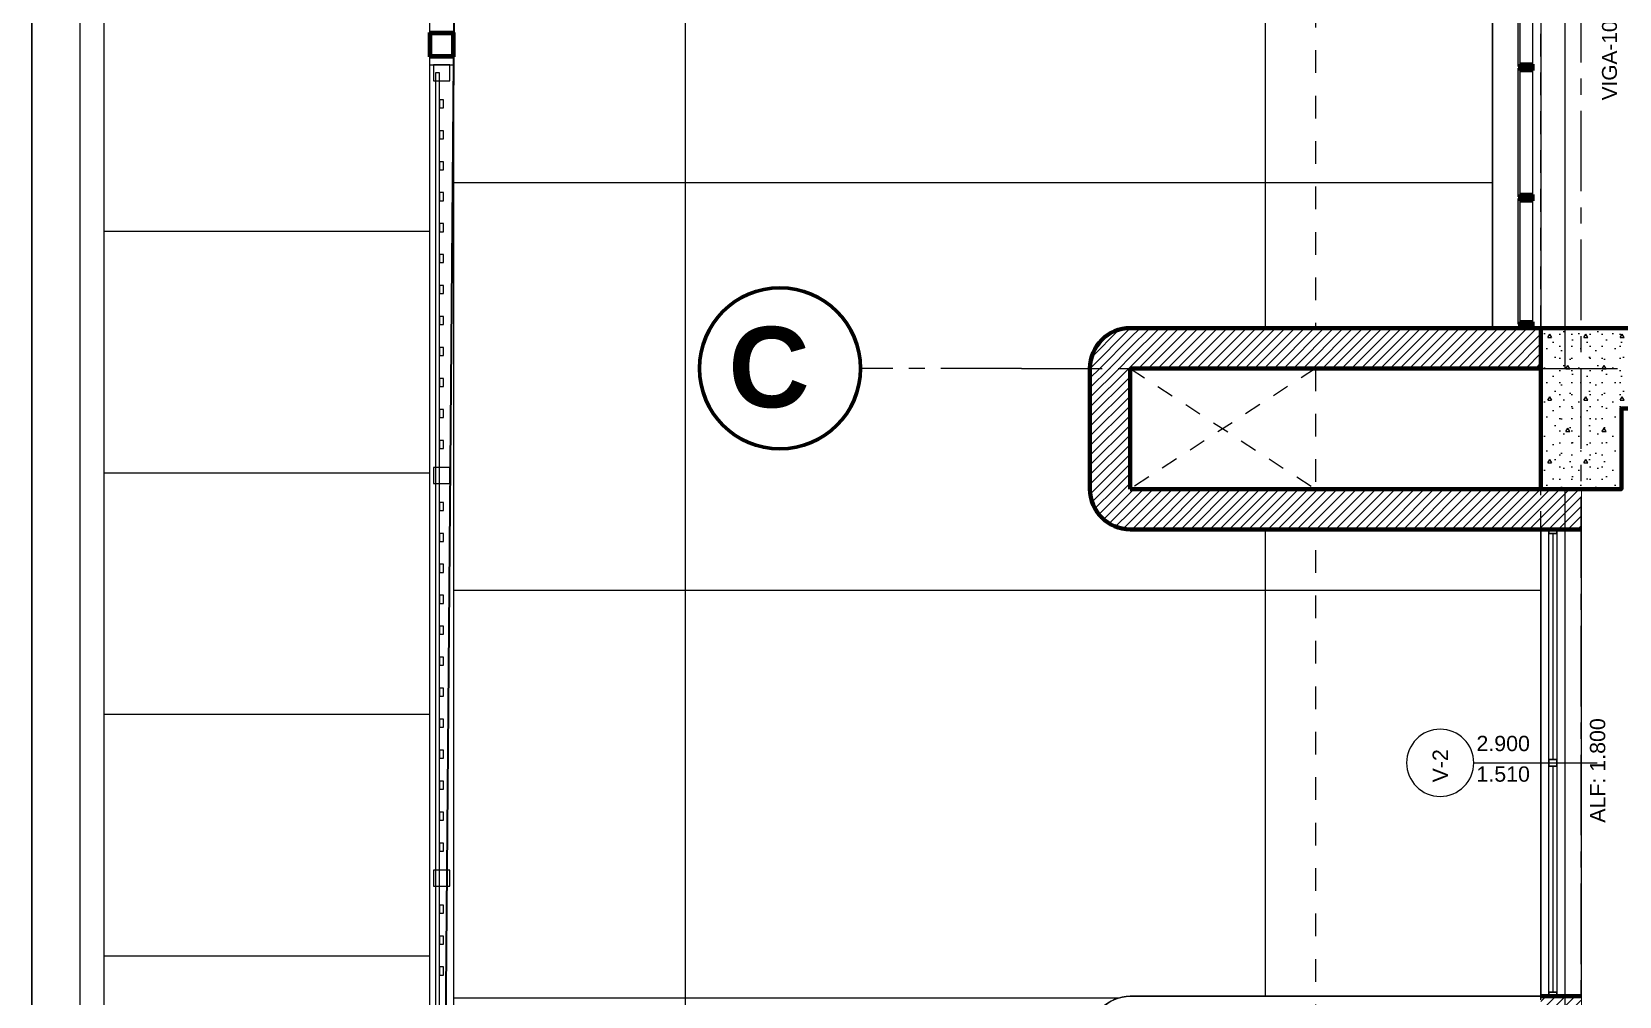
# Model space of a CAD drawing. Header units: inches. Extents: x -38 to 5698, y -33 to 92.
# Drawn here: x -0.3 to 9.56, y 13.25 to 19.24 of the extents above; entities that cross this region are included whole.
import ezdxf

# ---------------------------------------------------------------- set-up
doc = ezdxf.new("R2010")
doc.units = ezdxf.units.IN
doc.header["$MEASUREMENT"] = 0
doc.set_wipeout_variables(frame=1)
doc.header["$PDMODE"] = 1
for name, pattern in [('Hidden Line', [0.195611, 0.141111, -0.0545]), ('Oculto', [0.15875, 0.105833, -0.052917]), ('Punto & Raya', [0.65, 0.5, -0.075, 0, -0.075]), ('Rayas', [0.282222, 0.141111, -0.141111]), ('Wipeout_Contour', [1, 0, -1])]:
    doc.linetypes.add(name, pattern=pattern)
for name, color, linetype in [('02 _ ARQ _ ALB _ Ejes Generales', 7, 'Continuous'), ('02 _ ARQ _ ZON _ Espacio.3D', 7, 'Continuous'), ('08 _ STR _ EXT _ 06 Columnas', 7, 'Continuous'), ('08 _ STR _ EXT _ 07 Losa Aligerada', 7, 'Continuous'), ('08 _ STR _ EXT _ 09 Vigas', 7, 'Continuous'), ('08 _ STR _ EXT _ 10 Vereda Exterior', 7, 'Continuous'), ('08 _ STR _ EXT _ Cerco Perimetrico', 7, 'Continuous'), ('08 _ STR _ EXT _ Pista exterior', 7, 'Continuous'), ('Acabado - Muros', 7, 'Continuous'), ('Dibujo 2D - General', 7, 'Continuous'), ('ESQUEMAS', 7, 'Continuous'), ('Estructura - 04 MURO', 253, 'Continuous'), ('Estructura Compleja - Cubiertas', 7, 'Continuous'), ('Interior - Mobiliario', 7, 'Continuous'), ('Notas - Etiquetas', 251, 'Continuous')]:
    doc.layers.add(name, color=color, linetype=linetype)
doc.styles.add('Estilo_Generado_1', font='swisseb.ttf')
doc.styles.add('Estilo_Generado_4', font='swisse.ttf')
doc.dimstyles.new('Estilo_Generado__8', dxfattribs={"dimtxt": 0.18, "dimasz": 0.0912, "dimexe": 0.18, "dimexo": 0.0625, "dimgap": 0, "dimtad": 0, "dimtih": 1, "dimtoh": 1, "dimdec": 4, "dimzin": 0, "dimdsep": 46, "dimcen": 0.09, "dimadec": 0, "dimazin": 0, "dimtfac": 1, "dimtdec": 4, "dimtmove": 0, "dimatfit": 3, "dimldrblk": 'ARROWHEAD_5', "dimfxl": 1, "dimtolj": 1, "dimtzin": 0, "dimarcsym": 0})
pattern_1 = [(45, (0, 0), (-0.03005204, 0.03005204), [])]

# ---------------------------------------------------------------- blocks, each defined once
blk = doc.blocks.new('ARROWHEAD_5')
at = {"linetype": 'Continuous', "lineweight": 0}
blk.add_hatch(color=0, dxfattribs=at).paths.add_polyline_path([(-1, 0.2679), (0, 0), (-1, -0.2679)])
at = {"color": 0, "linetype": 'Continuous', "lineweight": 0}
blk.add_line((0, 0), (-1, 0), dxfattribs=at)

msp = doc.modelspace()

# ---------------------------------------------------------------- hatches: boundary and pattern name
at = {"layer": '08 _ STR _ EXT _ 10 Vereda Exterior', "linetype": 'Continuous', "lineweight": 13}
h = msp.add_hatch(dxfattribs=at)
h.set_pattern_fill('RETÍCULA_100X100_0002', color=251, style=0, pattern_type=2)
h.set_pattern_definition([(360, (3.7574, 18.3027), (0, 2.53199), []), (90, (3.7574, 18.3027), (-3.6, 0), [])])
h.paths.add_polyline_path([(2.17, 3.6213), (4.2913, 1.5), (9.32, 1.5), (9.32, 6.5), (40.52, 6.5), (40.52, 1.5), (52.92, 1.5), (52.92, 19.0859), (51.57, 19.0859), (51.57, 7.2), (9.07, 7.2), (9.07, 7.85), (6.5201, 7.85, -0.414214), (6.2701, 8.1), (6.2701, 8.85, -0.414213), (6.5201, 9.1), (9.07, 9.1), (9.07, 12), (6.5201, 12, -0.414214), (6.2701, 12.25), (6.2701, 13, -0.414213), (6.5201, 13.25), (9.07, 13.25), (9.07, 16.15), (6.5201, 16.15, -0.414214), (6.2701, 16.4), (6.2701, 17.15, -0.414213), (6.5201, 17.4), (8.77, 17.4), (8.7706, 21.0499), (2.17, 21.0499)])

# ---------------------------------------------------------------- linework, layer by layer
at = {"layer": '02 _ ARQ _ ALB _ Ejes Generales', "color": 252, "linetype": 'Punto & Raya', "lineweight": 13}
msp.add_line((5.8454, 17.15), (4.8454, 17.15), dxfattribs=at)
at = {"layer": '02 _ ARQ _ ALB _ Ejes Generales', "color": 7, "linetype": 'Continuous', "lineweight": 60}
msp.add_circle((4.3454, 17.15), 0.5, dxfattribs=at)
at = {"layer": '02 _ ARQ _ ALB _ Ejes Generales', "color": 7, "linetype": 'Punto & Raya', "lineweight": 13}
msp.add_point((5.8454, 17.15), dxfattribs=at)
msp.add_point((5.8454, 17.15), dxfattribs=at)
at = {"layer": '02 _ ARQ _ ZON _ Espacio.3D', "color": 254, "linetype": 'Continuous', "lineweight": 0, "flags": 128}
msp.add_lwpolyline([(9.07, 29.7), (9.07, 17.4), (23.97, 17.4), (23.97, 16.9001), (23.57, 16.9001), (23.57, 16.2999), (23.445, 16.2999), (23.445, 8.1), (23.57, 8.1), (23.57, 7.45), (30.07, 7.45)], dxfattribs=at)
msp.add_lwpolyline([(9.32, 8.1), (9.5699, 8.1), (9.5699, 7.7), (9.9699, 7.7), (9.9699, 7.45), (12.6699, 7.45), (12.6699, 17.35), (10.0699, 17.35), (10.0699, 16.9), (9.5699, 16.9), (9.5699, 16.4), (9.32, 16.4)], close=True, dxfattribs=at)
at = {"layer": '08 _ STR _ EXT _ 07 Losa Aligerada', "color": 7, "linetype": 'Rayas', "lineweight": 18, "flags": 128}
msp.add_lwpolyline([(8.17, 27.9392), (7.67, 27.9392), (7.67, 5.8), (25.2353, 5.8), (25.2353, 7.2), (30.4315, 7.2), (30.4315, 6.0005), (37.07, 6.0005), (37.07, 3.3753), (44.57, 3.3753), (44.57, 6.05), (52.32, 6.05), (52.32, 14.9999), (51.57, 14.9999), (51.57, 15.1499), (51.57, 15.7999), (51.57, 18.1001), (51.57, 18.1001), (51.57, 20.35), (46.67, 20.35), (46.67, 22.35), (46.67, 22.6), (46.67, 24.5), (46.67, 24.75), (46.67, 26.75), (51.57, 26.75), (51.57, 29.7), (51.57, 29.7), (51.57, 35.2005), (52.37, 35.2005), (52.52, 35.2005), (52.52, 41.1), (38.9553, 41.1), (38.9553, 40.8001), (34.0478, 40.8001), (34.0478, 40.5001), (23.37, 40.5001), (23.37, 43.8736), (16.2699, 43.8736), (16.2699, 39.9), (11.1201, 39.9), (11.1201, 40.95), (8.02, 40.95), (8.02, 37.7), (9.07, 37.7), (9.07, 33.9), (8.17, 33.9)], close=True, dxfattribs=at)
at = {"layer": '08 _ STR _ EXT _ 07 Losa Aligerada', "color": 7, "linetype": 'Continuous', "lineweight": 18, "flags": 128}
msp.add_lwpolyline([(9.07, 30.7), (9.07, 17.4), (6.5201, 17.4, 0.414213), (6.2701, 17.15), (6.2701, 16.4, 0.414071), (6.5201, 16.15), (9.07, 16.15), (9.07, 13.25), (6.5201, 13.25, 0.414229), (6.2701, 13), (6.2701, 12.25, 0.414214), (6.5201, 12), (9.07, 12), (9.07, 9.1), (6.5201, 9.1, 0.414244), (6.2701, 8.85), (6.2701, 8.1, 0.414204), (6.5201, 7.85), (9.07, 7.85), (9.07, 7.2), (51.57, 7.2)], format="xyb", dxfattribs=at)
at = {"layer": '08 _ STR _ EXT _ 10 Vereda Exterior', "color": 7, "linetype": 'Continuous', "lineweight": 13}
for p, q in [((-0.3, 0), (-0.3, 71.6414)), ((0, 0), (0, 71.6414))]:
    msp.add_line(p, q, dxfattribs=at)
at = {"layer": '08 _ STR _ EXT _ 10 Vereda Exterior', "color": 7, "linetype": 'Continuous', "lineweight": 18, "flags": 128}
msp.add_lwpolyline([(2.17, 21.0499), (2.17, 3.6213), (4.2913, 1.5), (9.32, 1.5), (9.32, 6.5), (40.52, 6.5), (40.52, 1.5), (52.92, 1.5)], dxfattribs=at)
msp.add_lwpolyline([(51.57, 7.2), (9.07, 7.2), (9.07, 7.85), (6.5201, 7.85, -0.414214), (6.2701, 8.1), (6.2701, 8.85, -0.414213), (6.5201, 9.1), (9.07, 9.1), (9.07, 12), (6.5201, 12, -0.414214), (6.2701, 12.25), (6.2701, 13, -0.414213), (6.5201, 13.25), (9.07, 13.25), (9.07, 16.15), (6.5201, 16.15, -0.414214), (6.2701, 16.4), (6.2701, 17.15, -0.414213), (6.5201, 17.4), (8.77, 17.4), (8.7706, 21.0499)], format="xyb", dxfattribs=at)
at = {"layer": '08 _ STR _ EXT _ Pista exterior', "color": 7, "linetype": 'Continuous', "lineweight": 13, "flags": 128}
msp.add_lwpolyline([(-0.3, 71.6402), (-0.3, 0)], dxfattribs=at)
at = {"layer": 'Estructura - 04 MURO', "color": 165, "linetype": 'Continuous', "lineweight": 15}
msp.add_line((8.6534, 14.7), (9.42, 14.7), dxfattribs=at)
at = {"layer": 'Estructura - 04 MURO', "color": 165, "linetype": 'Continuous', "lineweight": 25}
for p, q in [((9.12, 14.7), (9.12, 14.72)), ((9.12, 14.72), (9.17, 14.72)), ((9.12, 14.68), (9.12, 14.7)), ((9.17, 14.72), (9.17, 14.7)), ((9.17, 14.7), (9.17, 14.68)), ((9.17, 14.68), (9.12, 14.68))]:
    msp.add_line(p, q, dxfattribs=at)
at = {"layer": 'Estructura - 04 MURO', "color": 251, "linetype": 'Continuous', "lineweight": 13, "flags": 128}
msp.add_lwpolyline([(8.445, 14.9085, 1), (8.445, 14.4915, 1)], format="xyb", close=True, dxfattribs=at)
at = {"layer": 'Interior - Mobiliario', "color": 7, "linetype": 'Continuous', "lineweight": 60}
for p, q in [((2.315, 19.2309), (2.315, 19.0909)), ((2.32, 19.0859), (2.32, 19.2359))]:
    msp.add_line(p, q, dxfattribs=at)

# ---------------------------------------------------------------- texts
at = {"layer": '02 _ ARQ _ ALB _ Ejes Generales', "color": 7, "lineweight": 30, "insert": (4.0254, 17.4081), "char_height": 0.5, "attachment_point": 1, "style": 'Estilo_Generado_1'}
msp.add_mtext('\\A1;{\\pql;\\pt0;\\fSwis721 Ex BT|b1|i0|c0|p34;C}', dxfattribs=at)
at = {"layer": 'Estructura - 04 MURO', "color": 251, "lineweight": 25, "char_height": 0.095, "attachment_point": 7, "rotation": 90, "style": 'Estilo_Generado_4'}
for s, insert in [('\\A1;{\\pql;\\pt0;\\fSwis721 Ex BT|b0|i0|c0|p34;ALF: 1.800\\fSwis721 Ex BT|b0|i0|c0|p34;\\A1{\\H.66x;\\S^  ;}\\fSwis721 Ex BT|b0|i0|c0|p34;\\fSwis721 Ex BT|b0|i0|c0|p34;}', (9.4974, 14.3278)), ('\\A1;{\\pql;\\pt0;\\fSwis721 Ex BT|b0|i0|c0|p34;V-2\\fSwis721 Ex BT|b0|i0|c0|p34;\\fSwis721 Ex BT|b0|i0|c0|p34;\\fSwis721 Ex BT|b0|i0|c0|p34;}', (8.4925, 14.5784))]:
    msp.add_mtext(s, dxfattribs=dict(at, insert=insert))
at = {"layer": 'Estructura - 04 MURO', "color": 251, "lineweight": 25, "char_height": 0.095, "attachment_point": 7, "style": 'Estilo_Generado_4'}
for s, insert in [('\\A1;{\\pql;\\pt0;\\fSwis721 Ex BT|b0|i0|c0|p34;2.900\\fSwis721 Ex BT|b0|i0|c0|p34;\\A1{\\H.66x;\\S^  ;}\\fSwis721 Ex BT|b0|i0|c0|p34;\\fSwis721 Ex BT|b0|i0|c0|p34;}', (8.67, 14.7449)), ('\\A1;{\\pql;\\pt0;\\fSwis721 Ex BT|b0|i0|c0|p34;1.510\\fSwis721 Ex BT|b0|i0|c0|p34;\\A1{\\H.66x;\\S^  ;}\\fSwis721 Ex BT|b0|i0|c0|p34;\\fSwis721 Ex BT|b0|i0|c0|p34;}', (8.67, 14.555))]:
    msp.add_mtext(s, dxfattribs=dict(at, insert=insert))
at = {"layer": 'Notas - Etiquetas', "color": 8, "linetype": 'Continuous', "lineweight": 13, "insert": (9.5434, 18.8148), "char_height": 0.0925, "attachment_point": 7, "rotation": 90, "style": 'Estilo_Generado_4'}
msp.add_mtext('\\A1;{\\pql;\\fSwis721 Ex BT|b0|i0|c0|p34;VIGA-103\\fSwis721 Ex BT|b0|i0|c0|p34; \\fSwis721 Ex BT|b0|i0|c0|p34;0.90\\fSwis721 Ex BT|b0|i0|c0|p34;x\\fSwis721 Ex BT|b0|i0|c0|p34;0.50\\fSwis721 Ex BT|b0|i0|c0|p34;m}', dxfattribs=at)

# ---------------------------------------------------------------- leaders
at = {"layer": 'Notas - Etiquetas', "color": 8, "linetype": 'Continuous', "lineweight": 13, "annotation_type": 0, "has_hookline": 1, "hookline_direction": 1, "text_width": 1.8382}
msp.add_leader([(13.3638, 17.385), (13.2114, 17.5745), (11.2455, 17.5745)], dimstyle='Estilo_Generado__8', dxfattribs=at)

# ---------------------------------------------------------------- next in the draw order: wipeouts: each hides what was drawn before it
at = {"color": 254, "linetype": 'Wipeout_Contour', "lineweight": 0, "ltscale": 84.19435}
msp.add_wipeout([(8.77, 20.7496), (8.77, 17.4), (9.02, 17.4), (9.02, 20.7496)], dxfattribs=at).dxf.layer = 'Estructura - 04 MURO'
at = {"color": 254, "linetype": 'Wipeout_Contour', "lineweight": 0, "ltscale": 62.479041}
msp.add_wipeout([(9.07, 12), (9.32, 12), (9.32, 13.25), (9.07, 13.25)], dxfattribs=at).dxf.layer = 'Estructura - 04 MURO'
at = {"color": 254, "linetype": 'Wipeout_Contour', "lineweight": 0, "ltscale": 83.023543}
msp.add_wipeout([(2.17, 39.6322), (0.15, 39.6322), (0.15, 1.5), (2.17, 1.5)], dxfattribs=at).dxf.layer = 'Estructura Compleja - Cubiertas'

# ---------------------------------------------------------------- next in the draw order: hatches: boundary and pattern name
at = {"layer": 'Acabado - Muros', "linetype": 'Continuous', "lineweight": 9}
for points in [[(8.93, 19.825), (8.93, 19.025), (8.94, 19.025), (8.94, 19.825)], [(8.93, 19.015), (8.93, 18.215), (8.94, 18.215), (8.94, 19.015)], [(8.93, 18.205), (8.93, 17.425), (8.94, 17.425), (8.94, 18.205)]]:
    msp.add_hatch(color=250, dxfattribs=at).paths.add_polyline_path(points)
at = {"layer": 'Acabado - Muros', "linetype": 'Continuous', "lineweight": 0}
for points in [[(9.02, 19.04), (8.94, 19.04), (8.94, 19), (9.02, 19)], [(9.02, 18.23), (8.94, 18.23), (8.94, 18.19), (9.02, 18.19)], [(9.02, 17.44), (8.94, 17.44), (8.94, 17.4), (9.02, 17.4)]]:
    msp.add_hatch(color=254, dxfattribs=at).paths.add_polyline_path(points)
at = {"layer": 'Estructura - 04 MURO', "linetype": 'Continuous', "lineweight": 5}
h = msp.add_hatch(dxfattribs=at)
h.set_pattern_fill('LADRILLO_COMÚN_0002', color=252, style=0, pattern_type=2)
h.set_pattern_definition(pattern_1)
h.paths.add_polyline_path([(9.07, 12), (9.32, 12), (9.32, 13.25), (9.07, 13.25)])
at = {"layer": 'Estructura Compleja - Cubiertas', "linetype": 'Continuous', "lineweight": 13}
h = msp.add_hatch(dxfattribs=at)
h.set_pattern_fill('CEMENTO_PULIDO_1_50X3_00_69', color=252, style=0, pattern_type=2)
h.set_pattern_definition([(0, (0, 0), (0, 1.5), []), (90, (0, 0), (-3, 0), [])])
h.paths.add_polyline_path([(2.17, 39.6322), (0.15, 39.6322), (0.15, 1.5), (2.17, 1.5)])

# ---------------------------------------------------------------- next in the draw order: linework, layer by layer
at = {"layer": 'Acabado - Muros', "color": 7, "linetype": 'Continuous', "lineweight": 60}
for p, q in [((8.94, 19.04), (8.94, 19)), ((9.02, 19.04), (8.94, 19.04)), ((9.02, 19.04), (9.02, 19)), ((9.02, 19), (8.94, 19)), ((8.94, 18.23), (8.94, 18.19)), ((9.02, 18.23), (8.94, 18.23)), ((9.02, 18.19), (8.94, 18.19)), ((9.02, 18.23), (9.02, 18.19)), ((8.94, 17.44), (8.94, 17.4)), ((9.02, 17.44), (8.94, 17.44)), ((9.02, 17.4), (8.94, 17.4)), ((9.02, 17.44), (9.02, 17.4))]:
    msp.add_line(p, q, dxfattribs=at)
at = {"layer": 'Acabado - Muros', "color": 7, "linetype": 'Continuous', "lineweight": 13, "flags": 128}
for points in [[(8.93, 19.825), (8.94, 19.825), (8.94, 19.025), (8.93, 19.025)], [(8.93, 19.015), (8.94, 19.015), (8.94, 18.215), (8.93, 18.215)], [(8.93, 18.205), (8.94, 18.205), (8.94, 17.425), (8.93, 17.425)]]:
    msp.add_lwpolyline(points, close=True, dxfattribs=at)
at = {"layer": 'Estructura - 04 MURO', "color": 165, "linetype": 'Continuous', "lineweight": 15}
for p, q in [((9.12, 13.276), (9.12, 14.68)), ((9.145, 14.68), (9.145, 13.276)), ((9.17, 14.68), (9.17, 13.276))]:
    msp.add_line(p, q, dxfattribs=at)
at = {"layer": 'Estructura - 04 MURO', "color": 7, "linetype": 'Continuous', "lineweight": 80}
for p, q in [((9.07, 13.25), (9.12, 13.25)), ((9.07, 13.25), (9.12, 13.25)), ((9.12, 13.25), (9.17, 13.25)), ((9.12, 13.25), (9.17, 13.25)), ((9.12, 13.25), (9.17, 13.25)), ((9.17, 13.25), (9.32, 13.25)), ((9.17, 13.25), (9.32, 13.25))]:
    msp.add_line(p, q, dxfattribs=at)
at = {"layer": 'Estructura - 04 MURO', "color": 165, "linetype": 'Continuous', "lineweight": 25}
for p, q in [((9.12, 13.25), (9.12, 13.276)), ((9.12, 13.276), (9.17, 13.276)), ((9.17, 13.276), (9.17, 13.25))]:
    msp.add_line(p, q, dxfattribs=at)
at = {"layer": 'Estructura - 04 MURO', "color": 7, "linetype": 'Continuous', "lineweight": 13, "flags": 128}
for points in [[(8.77, 20.7496), (8.77, 17.4)], [(9.02, 17.4), (9.02, 20.7496)], [(8.77, 17.4), (9.02, 17.4)]]:
    msp.add_lwpolyline(points, dxfattribs=at)
at = {"layer": 'Estructura Compleja - Cubiertas', "color": 252, "linetype": 'Continuous', "lineweight": 13, "flags": 128}
for points in [[(0.15, 1.5), (0.15, 39.6322)], [(2.17, 39.6322), (2.17, 1.5)]]:
    msp.add_lwpolyline(points, dxfattribs=at)
at = {"layer": 'Interior - Mobiliario', "color": 7, "linetype": 'Continuous', "lineweight": 60}
for p, q in [((2.32, 19.2359), (2.17, 19.2359)), ((2.17, 19.2359), (2.17, 19.0859)), ((2.175, 19.0909), (2.175, 19.2309)), ((2.175, 19.2309), (2.315, 19.2309)), ((2.17, 19.0859), (2.32, 19.0859)), ((2.315, 19.0909), (2.175, 19.0909))]:
    msp.add_line(p, q, dxfattribs=at)

# ---------------------------------------------------------------- next in the draw order: wipeouts: each hides what was drawn before it
at = {"color": 254, "linetype": 'Wipeout_Contour', "lineweight": 0, "ltscale": 46.765895}
msp.add_wipeout([(2.17, 19.0359), (2.17, 3.8335), (2.32, 3.6835), (2.32, 19.0359)], dxfattribs=at).dxf.layer = '08 _ STR _ EXT _ Cerco Perimetrico'
at = {"color": 254, "linetype": 'Wipeout_Contour', "lineweight": 0, "ltscale": 75.923147}
msp.add_wipeout([(6.5201, 17.4), (6.5201, 17.15), (9.07, 17.15), (9.07, 17.4)], dxfattribs=at).dxf.layer = 'Estructura - 04 MURO'

# ---------------------------------------------------------------- next in the draw order: hatches: boundary and pattern name
at = {"layer": 'Estructura - 04 MURO', "linetype": 'Continuous', "lineweight": 5}
h = msp.add_hatch(dxfattribs=at)
h.set_pattern_fill('LADRILLO_COMÚN_0002', color=252, style=0, pattern_type=2)
h.set_pattern_definition(pattern_1)
h.paths.add_polyline_path([(6.5201, 17.4), (6.5201, 17.15), (9.07, 17.15), (9.07, 17.4)])

# ---------------------------------------------------------------- next in the draw order: linework, layer by layer
at = {"layer": '08 _ STR _ EXT _ 09 Vigas', "color": 251, "linetype": 'Hidden Line', "lineweight": 13}
msp.add_line((9.07, 17.4), (9.07, 29.7), dxfattribs=at)
at = {"layer": '08 _ STR _ EXT _ Cerco Perimetrico', "color": 7, "linetype": 'Continuous', "lineweight": 13, "flags": 128}
for points in [[(2.17, 19.0359), (2.17, 3.8335)], [(2.17, 19.0359), (2.32, 19.0359)], [(2.32, 3.6835), (2.32, 19.0359)]]:
    msp.add_lwpolyline(points, dxfattribs=at)
at = {"layer": '08 _ STR _ EXT _ Cerco Perimetrico', "color": 167, "linetype": 'Continuous', "lineweight": 18, "flags": 128}
for points in [[(2.295, 19.0359), (2.195, 19.0359), (2.195, 18.9359), (2.295, 18.9359)], [(2.2325, 18.9859), (2.2075, 18.9859), (2.2075, 8.9822), (2.2325, 8.9822)], [(2.2325, 18.9859), (2.2075, 18.9859), (2.2075, 8.9822), (2.2325, 8.9822)], [(2.2575, 18.8185), (2.2325, 18.8185), (2.2325, 18.7685), (2.2575, 18.7685)], [(2.2575, 18.6262), (2.2325, 18.6262), (2.2325, 18.5762), (2.2575, 18.5762)], [(2.2575, 18.4338), (2.2325, 18.4338), (2.2325, 18.3838), (2.2575, 18.3838)], [(2.2575, 18.2414), (2.2325, 18.2414), (2.2325, 18.1914), (2.2575, 18.1914)], [(2.2575, 18.049), (2.2325, 18.049), (2.2325, 17.999), (2.2575, 17.999)], [(2.2575, 17.8566), (2.2325, 17.8566), (2.2325, 17.8066), (2.2575, 17.8066)], [(2.2575, 17.6643), (2.2325, 17.6643), (2.2325, 17.6143), (2.2575, 17.6143)], [(2.2575, 17.4719), (2.2325, 17.4719), (2.2325, 17.4219), (2.2575, 17.4219)], [(2.2575, 17.2795), (2.2325, 17.2795), (2.2325, 17.2295), (2.2575, 17.2295)], [(2.2575, 17.0871), (2.2325, 17.0871), (2.2325, 17.0371), (2.2575, 17.0371)], [(2.2575, 16.8948), (2.2325, 16.8948), (2.2325, 16.8448), (2.2575, 16.8448)], [(2.2575, 16.7024), (2.2325, 16.7024), (2.2325, 16.6524), (2.2575, 16.6524)], [(2.295, 16.535), (2.195, 16.535), (2.195, 16.435), (2.295, 16.435)], [(2.2575, 16.3176), (2.2325, 16.3176), (2.2325, 16.2676), (2.2575, 16.2676)], [(2.2575, 16.1252), (2.2325, 16.1252), (2.2325, 16.0752), (2.2575, 16.0752)], [(2.2575, 15.9329), (2.2325, 15.9329), (2.2325, 15.8829), (2.2575, 15.8829)], [(2.2575, 15.7405), (2.2325, 15.7405), (2.2325, 15.6905), (2.2575, 15.6905)], [(2.2575, 15.5481), (2.2325, 15.5481), (2.2325, 15.4981), (2.2575, 15.4981)], [(2.2575, 15.3557), (2.2325, 15.3557), (2.2325, 15.3057), (2.2575, 15.3057)], [(2.2575, 15.1633), (2.2325, 15.1633), (2.2325, 15.1133), (2.2575, 15.1133)], [(2.2575, 14.971), (2.2325, 14.971), (2.2325, 14.921), (2.2575, 14.921)], [(2.2575, 14.7786), (2.2325, 14.7786), (2.2325, 14.7286), (2.2575, 14.7286)], [(2.2575, 14.5862), (2.2325, 14.5862), (2.2325, 14.5362), (2.2575, 14.5362)], [(2.2575, 14.3938), (2.2325, 14.3938), (2.2325, 14.3438), (2.2575, 14.3438)], [(2.2575, 14.2014), (2.2325, 14.2014), (2.2325, 14.1514), (2.2575, 14.1514)], [(2.295, 14.0341), (2.195, 14.0341), (2.195, 13.9341), (2.295, 13.9341)], [(2.2575, 13.8167), (2.2325, 13.8167), (2.2325, 13.7667), (2.2575, 13.7667)], [(2.2575, 13.6243), (2.2325, 13.6243), (2.2325, 13.5743), (2.2575, 13.5743)], [(2.2575, 13.4319), (2.2325, 13.4319), (2.2325, 13.3819), (2.2575, 13.3819)]]:
    msp.add_lwpolyline(points, close=True, dxfattribs=at)
at = {"layer": 'Estructura - 04 MURO', "color": 7, "linetype": 'Continuous', "lineweight": 80, "flags": 128}
for points in [[(9.07, 17.4), (6.5201, 17.4)], [(6.5201, 17.15), (9.07, 17.15)]]:
    msp.add_lwpolyline(points, dxfattribs=at)

# ---------------------------------------------------------------- next in the draw order: wipeouts: each hides what was drawn before it
at = {"color": 254, "linetype": 'Wipeout_Contour', "lineweight": 0, "ltscale": 71.823425}
msp.add_wipeout([(6.2701, 17.15), (6.2701, 16.4), (6.5201, 16.4), (6.5201, 17.15)], dxfattribs=at).dxf.layer = 'Estructura - 04 MURO'

# ---------------------------------------------------------------- next in the draw order: hatches: boundary and pattern name
at = {"layer": 'Estructura - 04 MURO', "linetype": 'Continuous', "lineweight": 5}
h = msp.add_hatch(dxfattribs=at)
h.set_pattern_fill('LADRILLO_COMÚN_0002', color=252, style=0, pattern_type=2)
h.set_pattern_definition(pattern_1)
h.paths.add_polyline_path([(6.2701, 17.15), (6.5201, 17.15), (6.5201, 17.4, 0.414213)])
h = msp.add_hatch(dxfattribs=at)
h.set_pattern_fill('LADRILLO_COMÚN_0002', color=252, style=0, pattern_type=2)
h.set_pattern_definition(pattern_1)
h.paths.add_polyline_path([(6.2701, 17.15), (6.2701, 16.4), (6.5201, 16.4), (6.5201, 17.15)])

# ---------------------------------------------------------------- next in the draw order: linework, layer by layer
at = {"layer": '02 _ ARQ _ ALB _ Ejes Generales', "color": 252, "linetype": 'Punto & Raya', "lineweight": 13}
msp.add_line((5.8454, 17.15), (11.8454, 17.15), dxfattribs=at)
at = {"layer": 'Estructura - 04 MURO', "color": 7, "linetype": 'Continuous', "lineweight": 80, "flags": 128}
for points in [[(6.2701, 17.15), (6.2701, 16.4)], [(6.5201, 16.4), (6.5201, 17.15)]]:
    msp.add_lwpolyline(points, dxfattribs=at)
at = {"layer": 'Estructura - 04 MURO', "color": 7, "linetype": 'Continuous', "lineweight": 80}
msp.add_arc((6.5201, 17.15), 0.25, 90.0002, 180, dxfattribs=at)

# ---------------------------------------------------------------- next in the draw order: wipeouts: each hides what was drawn before it
at = {"color": 254, "linetype": 'Wipeout_Contour', "lineweight": 0, "ltscale": 72.296307}
msp.add_wipeout([(6.5201, 16.4), (6.5201, 16.15), (9.07, 16.15), (9.07, 16.4)], dxfattribs=at).dxf.layer = 'Estructura - 04 MURO'

# ---------------------------------------------------------------- next in the draw order: hatches: boundary and pattern name
at = {"layer": 'Estructura - 04 MURO', "linetype": 'Continuous', "lineweight": 5}
h = msp.add_hatch(dxfattribs=at)
h.set_pattern_fill('LADRILLO_COMÚN_0002', color=252, style=0, pattern_type=2)
h.set_pattern_definition(pattern_1)
h.paths.add_polyline_path([(6.5201, 16.4), (6.2701, 16.4, 0.414214), (6.5201, 16.15)])
h = msp.add_hatch(dxfattribs=at)
h.set_pattern_fill('LADRILLO_COMÚN_0002', color=252, style=0, pattern_type=2)
h.set_pattern_definition(pattern_1)
h.paths.add_polyline_path([(6.5201, 16.4), (6.5201, 16.15), (9.07, 16.15), (9.07, 16.4)])

# ---------------------------------------------------------------- next in the draw order: linework, layer by layer
at = {"layer": 'Dibujo 2D - General', "color": 7, "linetype": 'Oculto', "lineweight": 13}
for p, q in [((6.5201, 17.15), (7.67, 16.4)), ((7.67, 17.15), (6.5201, 16.4))]:
    msp.add_line(p, q, dxfattribs=at)
at = {"layer": 'Estructura - 04 MURO', "color": 7, "linetype": 'Continuous', "lineweight": 80, "flags": 128}
for points in [[(9.07, 16.4), (6.5201, 16.4)], [(6.5201, 16.15), (9.07, 16.15)]]:
    msp.add_lwpolyline(points, dxfattribs=at)
at = {"layer": 'Estructura - 04 MURO', "color": 7, "linetype": 'Continuous', "lineweight": 80}
msp.add_arc((6.5201, 16.4), 0.25, 180, 270, dxfattribs=at)

# ---------------------------------------------------------------- next in the draw order: wipeouts: each hides what was drawn before it
at = {"color": 254, "linetype": 'Wipeout_Contour', "lineweight": 0, "ltscale": 74.788389}
msp.add_wipeout([(9.32, 16.4), (9.07, 16.4), (9.07, 16.15), (9.32, 16.15)], dxfattribs=at).dxf.layer = 'Estructura - 04 MURO'

# ---------------------------------------------------------------- next in the draw order: hatches: boundary and pattern name
at = {"layer": '08 _ STR _ EXT _ 06 Columnas', "linetype": 'Continuous', "lineweight": 9}
h = msp.add_hatch(dxfattribs=at)
h.set_pattern_fill('HORMIGÓN_EN_MASA_0002', style=0, pattern_type=2)
h.set_pattern_definition([(0, (0, 0), (0, 0.3897114), [0.024375, -0.200625]), (0, (0.1125, 0.19486), (0, 0.3897114), [0.024375, -0.200625]), (60, (0, 0), (-0.3375, 0.194856), [0.024375, -0.200625]), (60, (0.225, 0), (-0.3375, 0.194856), [0.024375, -0.200625]), (120, (0.02437, 0), (0.3375, 0.194856), [0.024375, -0.200625]), (120, (0.24938, 0), (0.3375, 0.194856), [0.024375, -0.200625]), (0, (0, 0.0375), (0, 0.075), [0, -0.075, 0, -0.1125]), (45, (0.0375, 0.0375), (-0.053033, 0.053033), [0, -0.05625, 0, -0.09375])])
h.paths.add_polyline_path([(10.07, 17.4), (9.07, 17.4), (9.07, 16.4), (9.57, 16.4), (9.57, 16.9), (10.07, 16.9)])
at = {"layer": 'Estructura - 04 MURO', "linetype": 'Continuous', "lineweight": 5}
h = msp.add_hatch(dxfattribs=at)
h.set_pattern_fill('LADRILLO_COMÚN_0002', color=252, style=0, pattern_type=2)
h.set_pattern_definition(pattern_1)
h.paths.add_polyline_path([(9.32, 16.4), (9.07, 16.4), (9.07, 16.15), (9.32, 16.15)])

# ---------------------------------------------------------------- next in the draw order: linework, layer by layer
at = {"layer": '02 _ ARQ _ ALB _ Ejes Generales', "color": 252, "linetype": 'Punto & Raya', "lineweight": 13}
msp.add_line((9.32, 3.05), (9.32, 44.9), dxfattribs=at)
at = {"layer": '08 _ STR _ EXT _ 06 Columnas', "color": 7, "linetype": 'Continuous', "lineweight": 80, "flags": 128}
msp.add_lwpolyline([(10.07, 17.4), (9.07, 17.4), (9.07, 16.4), (9.57, 16.4), (9.57, 16.9), (10.07, 16.9)], close=True, dxfattribs=at)
at = {"layer": '08 _ STR _ EXT _ 09 Vigas', "color": 251, "linetype": 'Hidden Line', "lineweight": 13}
msp.add_line((9.07, 7.2), (9.07, 17.4), dxfattribs=at)
at = {"layer": 'Dibujo 2D - General', "color": 1, "linetype": 'Continuous', "lineweight": 35}
msp.add_lwpolyline([(2.7665, 71.6153), (2.17, 1.5), (70.4584, 1.5), (71.3118, 70.8183)], close=True, dxfattribs=at)
at = {"layer": 'ESQUEMAS', "color": 7, "linetype": 'Continuous', "lineweight": 13, "flags": 128}
msp.add_lwpolyline([(51.42, 7.35), (9.22, 7.35), (9.22, 8.15), (6.5201, 8.15), (6.5201, 8.9), (9.22, 8.9), (9.22, 12.275), (6.5201, 12.275), (6.5201, 13.025), (9.22, 13.025), (9.22, 16.4), (6.5201, 16.4), (6.5201, 17.15), (9.22, 17.15), (9.22, 30.9531), (8.25, 30.9531), (8.25, 33.82), (9.22, 33.82), (9.22, 39.75), (51.42, 39.75), (51.42, 17.9501), (52.77, 17.9501), (52.77, 15.1499), (51.42, 15.1499)], close=True, dxfattribs=at)
at = {"layer": 'Estructura - 04 MURO', "color": 7, "linetype": 'Continuous', "lineweight": 80}
for p, q in [((9.07, 16.15), (9.12, 16.15)), ((9.07, 16.15), (9.12, 16.15)), ((9.12, 16.15), (9.17, 16.15)), ((9.12, 16.15), (9.17, 16.15)), ((9.12, 16.15), (9.17, 16.15)), ((9.17, 16.15), (9.32, 16.15)), ((9.17, 16.15), (9.32, 16.15))]:
    msp.add_line(p, q, dxfattribs=at)
at = {"layer": 'Estructura - 04 MURO', "color": 165, "linetype": 'Continuous', "lineweight": 15}
for p, q in [((9.07, 16.15), (9.07, 13.25)), ((9.12, 14.72), (9.12, 16.124)), ((9.145, 16.124), (9.145, 14.72)), ((9.17, 16.124), (9.17, 14.72)), ((9.32, 16.15), (9.32, 13.25))]:
    msp.add_line(p, q, dxfattribs=at)
at = {"layer": 'Estructura - 04 MURO', "color": 165, "linetype": 'Continuous', "lineweight": 25}
for p, q in [((9.12, 16.124), (9.12, 16.15)), ((9.17, 16.124), (9.12, 16.124)), ((9.17, 16.15), (9.17, 16.124))]:
    msp.add_line(p, q, dxfattribs=at)

doc.saveas('drawing.dxf')
